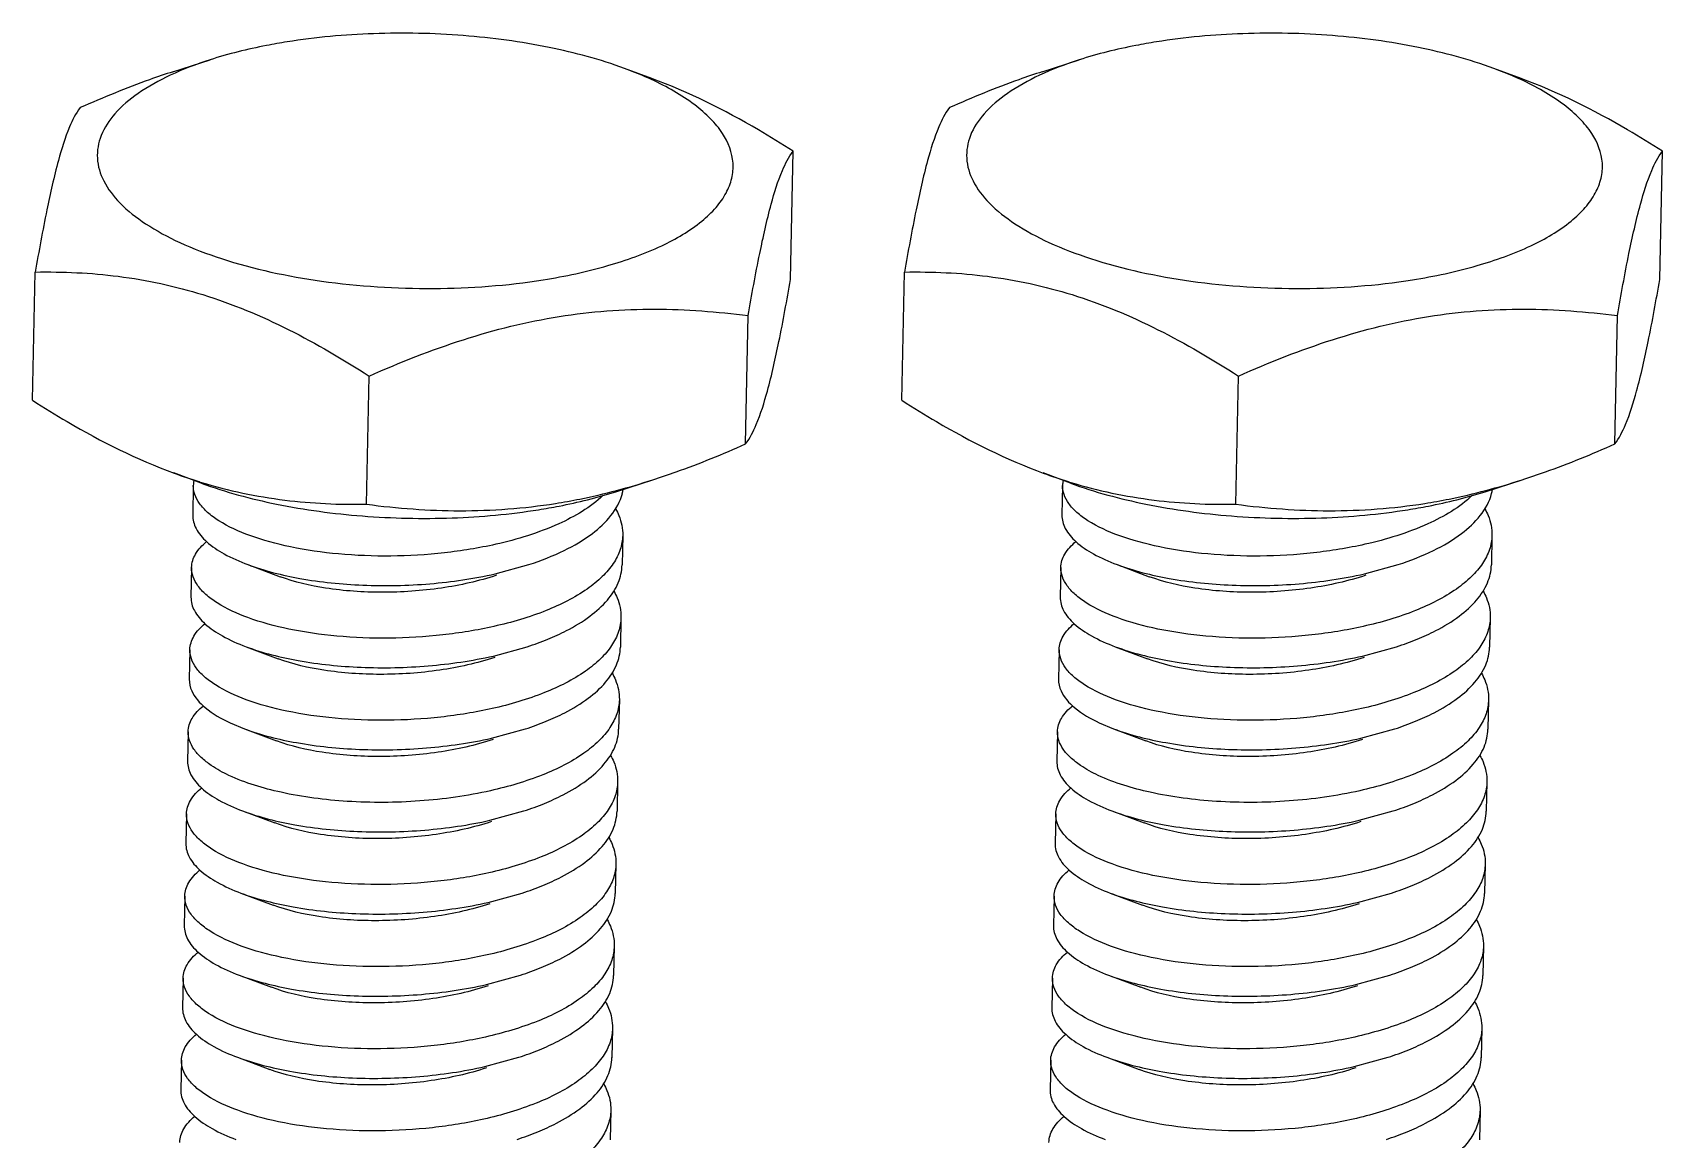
# Model space of a CAD drawing. Header units: millimetres. Extents: x 0 to 549, y 0 to 190.
# Drawn here: x 196.37 to 212.53, y 41.83 to 52.81 of the extents above; entities that cross this region are included whole.
import ezdxf

# ---------------------------------------------------------------- set-up
doc = ezdxf.new("R2010")
doc.units = ezdxf.units.MM

msp = doc.modelspace()

# ---------------------------------------------------------------- linework, layer by layer
at = {"color": 7, "linetype": 'Continuous'}
for p, q in [((197.76, 52.418), (198.129, 52.537)), ((206.378, 52.418), (206.746, 52.537)), ((202.51, 52.351), (202.238, 52.452)), ((211.128, 52.351), (210.856, 52.452)), ((203.883, 50.359), (203.91, 51.63)), ((212.501, 50.359), (212.528, 51.63)), ((196.37, 49.162), (196.396, 50.433)), ((204.988, 49.162), (205.014, 50.433)), ((203.438, 48.729), (203.464, 50.001)), ((212.055, 48.729), (212.082, 50.001)), ((199.681, 48.131), (199.707, 49.402)), ((208.299, 48.131), (208.325, 49.402)), ((198.042, 48.34), (197.769, 48.441)), ((197.963, 48.318), (197.957, 48.025)), ((202.151, 48.255), (202.519, 48.374)), ((206.66, 48.34), (206.387, 48.441)), ((206.581, 48.318), (206.575, 48.025)), ((210.769, 48.255), (211.137, 48.374)), ((202.22, 47.822), (202.214, 47.529)), ((210.838, 47.822), (210.832, 47.529)), ((198.503, 47.533), (198.823, 47.413)), ((200.955, 47.441), (201.291, 47.533)), ((207.121, 47.533), (207.441, 47.413)), ((209.573, 47.441), (209.909, 47.533)), ((197.946, 47.504), (197.94, 47.21)), ((206.564, 47.504), (206.558, 47.21)), ((202.203, 47.008), (202.197, 46.715)), ((210.821, 47.008), (210.815, 46.715)), ((198.486, 46.719), (198.806, 46.599)), ((200.938, 46.626), (201.274, 46.719)), ((207.104, 46.719), (207.424, 46.599)), ((209.556, 46.626), (209.892, 46.719)), ((197.929, 46.689), (197.923, 46.396)), ((206.547, 46.689), (206.541, 46.396)), ((202.187, 46.194), (202.18, 45.901)), ((210.804, 46.194), (210.798, 45.901)), ((198.327, 45.964), (198.469, 45.905)), ((198.469, 45.905), (198.789, 45.785)), ((200.921, 45.812), (201.257, 45.904)), ((206.945, 45.964), (207.087, 45.905)), ((207.087, 45.905), (207.407, 45.785)), ((209.539, 45.812), (209.875, 45.904)), ((197.912, 45.875), (197.906, 45.582)), ((206.53, 45.875), (206.524, 45.582)), ((202.17, 45.38), (202.164, 45.087)), ((210.788, 45.38), (210.782, 45.087)), ((198.452, 45.09), (198.772, 44.971)), ((200.904, 44.998), (201.241, 45.09)), ((207.07, 45.09), (207.39, 44.971)), ((209.522, 44.998), (209.859, 45.09)), ((197.895, 45.061), (197.889, 44.768)), ((206.513, 45.061), (206.507, 44.768)), ((202.153, 44.566), (202.147, 44.273)), ((210.771, 44.566), (210.765, 44.273)), ((198.435, 44.276), (198.755, 44.156)), ((200.887, 44.184), (201.224, 44.276)), ((207.053, 44.276), (207.373, 44.156)), ((209.505, 44.184), (209.842, 44.276)), ((197.879, 44.247), (197.873, 43.954)), ((206.497, 44.247), (206.49, 43.954)), ((202.136, 43.752), (202.13, 43.459)), ((210.754, 43.752), (210.748, 43.459)), ((197.862, 43.433), (197.856, 43.14)), ((198.419, 43.462), (198.738, 43.342)), ((200.87, 43.37), (201.207, 43.462)), ((206.48, 43.433), (206.474, 43.14)), ((207.037, 43.462), (207.356, 43.342)), ((209.488, 43.37), (209.825, 43.462)), ((202.119, 42.938), (202.113, 42.644)), ((210.737, 42.938), (210.731, 42.644)), ((197.845, 42.619), (197.839, 42.326)), ((198.402, 42.648), (198.721, 42.528)), ((200.853, 42.556), (201.19, 42.648)), ((206.463, 42.619), (206.457, 42.326)), ((207.02, 42.648), (207.339, 42.528)), ((209.471, 42.556), (209.808, 42.648)), ((202.102, 42.123), (202.096, 41.83)), ((210.72, 42.123), (210.714, 41.83))]:
    msp.add_line(p, q, dxfattribs=at)
for centre, radius, start, end in [((199.547, 53.257), 5.134, 249.7699, 252.6895), ((198.214, 48.312), 0.251, 167.636, 178.7812), ((199.495, 53.094), 4.963, 252.7055, 253.001), ((208.165, 53.257), 5.134, 249.7699, 252.6895), ((206.832, 48.312), 0.251, 167.636, 178.7812), ((208.113, 53.094), 4.963, 252.7055, 253.001), ((201.755, 48.356), 0.476, 345.6251, 350.5199), ((210.373, 48.356), 0.476, 345.6251, 350.5199)]:
    msp.add_arc(centre, radius, start, end, dxfattribs=at)
for points, knots in [([(198.893, 52.715), (198.825, 52.704), (198.567, 52.659), (198.312, 52.596), (198.129, 52.537)], [0, 0, 0, 0, 0.263038, 1, 1, 1, 1]), ([(202.238, 52.452), (201.996, 52.541), (201.467, 52.682), (200.631, 52.795), (199.76, 52.813), (199.177, 52.76), (198.893, 52.715)], [0, 0, 0, 0, 0.228732, 0.482782, 0.745716, 1, 1, 1, 1]), ([(207.511, 52.715), (207.443, 52.704), (207.185, 52.659), (206.93, 52.596), (206.746, 52.537)], [0, 0, 0, 0, 0.263038, 1, 1, 1, 1]), ([(210.856, 52.452), (210.614, 52.541), (210.085, 52.682), (209.249, 52.795), (208.378, 52.813), (207.795, 52.76), (207.511, 52.715)], [0, 0, 0, 0, 0.228732, 0.482782, 0.745716, 1, 1, 1, 1]), ([(198.129, 52.537), (197.994, 52.494), (197.748, 52.4), (197.426, 52.224), (197.187, 52.024), (197.037, 51.801), (196.994, 51.558), (197.067, 51.317), (197.241, 51.096), (197.501, 50.893), (197.842, 50.711), (198.419, 50.492), (199.264, 50.314), (200.338, 50.245), (201.074, 50.299), (201.433, 50.356)], [0, 0, 0, 0, 0.065562, 0.122102, 0.169483, 0.209018, 0.244186, 0.280343, 0.322366, 0.372908, 0.432692, 0.501219, 0.658862, 0.831133, 1, 1, 1, 1]), ([(206.746, 52.537), (206.612, 52.494), (206.366, 52.4), (206.044, 52.224), (205.805, 52.024), (205.655, 51.801), (205.612, 51.558), (205.685, 51.317), (205.859, 51.096), (206.119, 50.893), (206.46, 50.711), (207.037, 50.492), (207.882, 50.314), (208.956, 50.245), (209.692, 50.299), (210.051, 50.356)], [0, 0, 0, 0, 0.065562, 0.122102, 0.169483, 0.209018, 0.244186, 0.280343, 0.322366, 0.372908, 0.432692, 0.501219, 0.658862, 0.831133, 1, 1, 1, 1]), ([(197.762, 52.419), (197.684, 52.394), (197.373, 52.288), (197.068, 52.163), (196.842, 52.063)], [0, 0, 0, 0, 0.248387, 1, 1, 1, 1]), ([(202.507, 52.341), (202.486, 52.35), (202.397, 52.39), (202.307, 52.426), (202.238, 52.452)], [0, 0, 0, 0, 0.242031, 1, 1, 1, 1]), ([(203.91, 51.63), (203.797, 51.703), (203.349, 51.98), (202.875, 52.217), (202.508, 52.352)], [0, 0, 0, 0, 0.256033, 1, 1, 1, 1]), ([(206.38, 52.419), (206.302, 52.394), (205.991, 52.288), (205.686, 52.163), (205.46, 52.063)], [0, 0, 0, 0, 0.248387, 1, 1, 1, 1]), ([(211.125, 52.341), (211.103, 52.35), (211.015, 52.39), (210.925, 52.426), (210.856, 52.452)], [0, 0, 0, 0, 0.242031, 1, 1, 1, 1]), ([(212.528, 51.63), (212.414, 51.703), (211.967, 51.98), (211.493, 52.217), (211.126, 52.352)], [0, 0, 0, 0, 0.256033, 1, 1, 1, 1]), ([(201.433, 50.356), (201.649, 50.391), (202.049, 50.476), (202.582, 50.665), (202.941, 50.873), (203.145, 51.065), (203.248, 51.208), (203.308, 51.359), (203.327, 51.568), (203.243, 51.78), (203.09, 51.961), (202.865, 52.156), (202.657, 52.271), (202.507, 52.341)], [0, 0, 0, 0, 0.183305, 0.34263, 0.473421, 0.528185, 0.576729, 0.620689, 0.662525, 0.750663, 0.802496, 0.861105, 1, 1, 1, 1]), ([(210.051, 50.356), (210.267, 50.391), (210.667, 50.476), (211.199, 50.665), (211.559, 50.873), (211.763, 51.065), (211.866, 51.208), (211.926, 51.359), (211.945, 51.568), (211.861, 51.78), (211.708, 51.961), (211.482, 52.156), (211.275, 52.271), (211.125, 52.341)], [0, 0, 0, 0, 0.183305, 0.34263, 0.473421, 0.528185, 0.576729, 0.620689, 0.662525, 0.750663, 0.802496, 0.861105, 1, 1, 1, 1]), ([(196.842, 52.063), (196.797, 52.005), (196.712, 51.833), (196.607, 51.492), (196.499, 51.009), (196.432, 50.639), (196.396, 50.433)], [0, 0, 0, 0, 0.128303, 0.335155, 0.631467, 1, 1, 1, 1]), ([(205.46, 52.063), (205.415, 52.005), (205.33, 51.833), (205.224, 51.492), (205.117, 51.009), (205.05, 50.639), (205.014, 50.433)], [0, 0, 0, 0, 0.128303, 0.335155, 0.631467, 1, 1, 1, 1]), ([(203.464, 50.001), (203.499, 50.206), (203.567, 50.577), (203.674, 51.059), (203.779, 51.401), (203.865, 51.573), (203.91, 51.63)], [0, 0, 0, 0, 0.368533, 0.664845, 0.871697, 1, 1, 1, 1]), ([(212.082, 50.001), (212.117, 50.206), (212.185, 50.577), (212.292, 51.059), (212.397, 51.401), (212.483, 51.573), (212.528, 51.63)], [0, 0, 0, 0, 0.368533, 0.664845, 0.871697, 1, 1, 1, 1]), ([(196.396, 50.433), (196.671, 50.438), (197.233, 50.413), (198.386, 50.164), (199.192, 49.734), (199.707, 49.402)], [0, 0, 0, 0, 0.234294, 0.478135, 1, 1, 1, 1]), ([(205.014, 50.433), (205.289, 50.438), (205.851, 50.413), (207.004, 50.164), (207.81, 49.734), (208.325, 49.402)], [0, 0, 0, 0, 0.234294, 0.478135, 1, 1, 1, 1]), ([(203.438, 48.729), (203.482, 48.787), (203.568, 48.959), (203.673, 49.301), (203.781, 49.783), (203.848, 50.153), (203.883, 50.359)], [0, 0, 0, 0, 0.128303, 0.335155, 0.631467, 1, 1, 1, 1]), ([(212.055, 48.729), (212.1, 48.787), (212.186, 48.959), (212.291, 49.301), (212.399, 49.783), (212.466, 50.153), (212.501, 50.359)], [0, 0, 0, 0, 0.128303, 0.335155, 0.631467, 1, 1, 1, 1]), ([(199.707, 49.402), (200.012, 49.538), (200.626, 49.781), (201.269, 49.941), (201.591, 49.992)], [0, 0, 0, 0, 0.505633, 1, 1, 1, 1]), ([(201.591, 49.992), (201.904, 50.042), (202.532, 50.089), (203.158, 50.041), (203.464, 50.001)], [0, 0, 0, 0, 0.506295, 1, 1, 1, 1]), ([(208.325, 49.402), (208.63, 49.538), (209.244, 49.781), (209.887, 49.941), (210.209, 49.992)], [0, 0, 0, 0, 0.505633, 1, 1, 1, 1]), ([(210.209, 49.992), (210.522, 50.042), (211.15, 50.089), (211.775, 50.041), (212.082, 50.001)], [0, 0, 0, 0, 0.506295, 1, 1, 1, 1]), ([(196.37, 49.162), (196.483, 49.089), (196.93, 48.813), (197.404, 48.575), (197.772, 48.44)], [0, 0, 0, 0, 0.256033, 1, 1, 1, 1]), ([(204.988, 49.162), (205.101, 49.089), (205.548, 48.813), (206.022, 48.575), (206.39, 48.44)], [0, 0, 0, 0, 0.256033, 1, 1, 1, 1]), ([(202.518, 48.373), (202.596, 48.398), (202.907, 48.504), (203.212, 48.629), (203.438, 48.729)], [0, 0, 0, 0, 0.248387, 1, 1, 1, 1]), ([(211.136, 48.373), (211.213, 48.398), (211.525, 48.504), (211.83, 48.629), (212.055, 48.729)], [0, 0, 0, 0, 0.248387, 1, 1, 1, 1]), ([(200.961, 47.734), (200.793, 47.696), (200.448, 47.64), (199.925, 47.609), (199.414, 47.629), (198.944, 47.695), (198.544, 47.802), (198.269, 47.926), (198.107, 48.043), (198.025, 48.13), (197.974, 48.222), (197.962, 48.287), (197.963, 48.318)], [0, 0, 0, 0, 0.158349, 0.321519, 0.48114, 0.628977, 0.757753, 0.862109, 0.904508, 0.940714, 0.971844, 1, 1, 1, 1]), ([(198.042, 48.34), (198.284, 48.251), (198.812, 48.11), (199.648, 47.998), (200.52, 47.979), (201.103, 48.032), (201.386, 48.077)], [0, 0, 0, 0, 0.228732, 0.482782, 0.745716, 1, 1, 1, 1]), ([(198.044, 48.348), (198.313, 48.266), (198.856, 48.151), (199.41, 48.127), (199.681, 48.131)], [0, 0, 0, 0, 0.509787, 1, 1, 1, 1]), ([(201.553, 48.139), (201.634, 48.152), (201.96, 48.211), (202.281, 48.297), (202.518, 48.373)], [0, 0, 0, 0, 0.247482, 1, 1, 1, 1]), ([(209.579, 47.734), (209.411, 47.696), (209.066, 47.64), (208.543, 47.609), (208.032, 47.629), (207.562, 47.695), (207.162, 47.802), (206.886, 47.926), (206.725, 48.043), (206.643, 48.13), (206.591, 48.222), (206.58, 48.287), (206.581, 48.318)], [0, 0, 0, 0, 0.158349, 0.321519, 0.48114, 0.628977, 0.757753, 0.862109, 0.904508, 0.940714, 0.971844, 1, 1, 1, 1]), ([(206.659, 48.34), (206.902, 48.251), (207.43, 48.11), (208.266, 47.998), (209.138, 47.979), (209.721, 48.032), (210.004, 48.077)], [0, 0, 0, 0, 0.228732, 0.482782, 0.745716, 1, 1, 1, 1]), ([(206.662, 48.348), (206.931, 48.266), (207.474, 48.151), (208.028, 48.127), (208.299, 48.131)], [0, 0, 0, 0, 0.509787, 1, 1, 1, 1]), ([(210.171, 48.139), (210.252, 48.152), (210.578, 48.211), (210.899, 48.297), (211.136, 48.373)], [0, 0, 0, 0, 0.247482, 1, 1, 1, 1]), ([(202.026, 48.22), (201.9, 48.099), (201.552, 47.897), (201.174, 47.782), (200.961, 47.734)], [0, 0, 0, 0, 0.443492, 1, 1, 1, 1]), ([(201.291, 47.533), (201.411, 47.572), (201.63, 47.658), (201.973, 47.856), (202.176, 48.078), (202.217, 48.238)], [0, 0, 0, 0, 0.314782, 0.586895, 1, 1, 1, 1]), ([(201.386, 48.077), (201.454, 48.088), (201.712, 48.133), (201.967, 48.196), (202.151, 48.255)], [0, 0, 0, 0, 0.263038, 1, 1, 1, 1]), ([(210.644, 48.22), (210.518, 48.099), (210.17, 47.897), (209.792, 47.782), (209.579, 47.734)], [0, 0, 0, 0, 0.443492, 1, 1, 1, 1]), ([(209.909, 47.533), (210.029, 47.572), (210.248, 47.658), (210.591, 47.856), (210.794, 48.078), (210.834, 48.238)], [0, 0, 0, 0, 0.314782, 0.586895, 1, 1, 1, 1]), ([(210.004, 48.077), (210.072, 48.088), (210.33, 48.133), (210.585, 48.196), (210.769, 48.255)], [0, 0, 0, 0, 0.263038, 1, 1, 1, 1]), ([(197.957, 48.025), (197.956, 47.979), (197.985, 47.876), (198.101, 47.744), (198.279, 47.626), (198.422, 47.563), (198.503, 47.533)], [0, 0, 0, 0, 0.178335, 0.394212, 0.666691, 1, 1, 1, 1]), ([(199.681, 48.131), (199.987, 48.091), (200.613, 48.043), (201.24, 48.09), (201.553, 48.139)], [0, 0, 0, 0, 0.493705, 1, 1, 1, 1]), ([(202.15, 48.084), (202.162, 48.063), (202.202, 47.981), (202.222, 47.889), (202.22, 47.822)], [0, 0, 0, 0, 0.264455, 1, 1, 1, 1]), ([(206.575, 48.025), (206.574, 47.979), (206.603, 47.876), (206.719, 47.744), (206.897, 47.626), (207.04, 47.563), (207.121, 47.533)], [0, 0, 0, 0, 0.178335, 0.394212, 0.666691, 1, 1, 1, 1]), ([(208.299, 48.131), (208.605, 48.091), (209.231, 48.043), (209.858, 48.09), (210.171, 48.139)], [0, 0, 0, 0, 0.493705, 1, 1, 1, 1]), ([(210.768, 48.084), (210.78, 48.063), (210.82, 47.981), (210.84, 47.889), (210.838, 47.822)], [0, 0, 0, 0, 0.264455, 1, 1, 1, 1]), ([(197.946, 47.504), (197.947, 47.55), (197.98, 47.651), (198.053, 47.726), (198.095, 47.761)], [0, 0, 0, 0, 0.452402, 1, 1, 1, 1]), ([(202.22, 47.822), (202.219, 47.775), (202.201, 47.676), (202.129, 47.536), (202.016, 47.404), (201.801, 47.232), (201.441, 47.053), (201.12, 46.959), (200.944, 46.92)], [0, 0, 0, 0, 0.085884, 0.178047, 0.281178, 0.397901, 0.67382, 1, 1, 1, 1]), ([(206.564, 47.504), (206.565, 47.55), (206.598, 47.651), (206.67, 47.726), (206.713, 47.761)], [0, 0, 0, 0, 0.452402, 1, 1, 1, 1]), ([(210.838, 47.822), (210.837, 47.775), (210.819, 47.676), (210.747, 47.536), (210.633, 47.404), (210.419, 47.232), (210.059, 47.053), (209.738, 46.959), (209.562, 46.92)], [0, 0, 0, 0, 0.085884, 0.178047, 0.281178, 0.397901, 0.67382, 1, 1, 1, 1]), ([(198.503, 47.533), (198.67, 47.47), (199.048, 47.377), (199.656, 47.315), (200.306, 47.329), (200.742, 47.393), (200.955, 47.441)], [0, 0, 0, 0, 0.215888, 0.468207, 0.736885, 1, 1, 1, 1]), ([(201.274, 46.719), (201.343, 46.741), (201.475, 46.789), (201.686, 46.885), (201.89, 47.008), (202.068, 47.167), (202.183, 47.341), (202.213, 47.469), (202.214, 47.529)], [0, 0, 0, 0, 0.166243, 0.32089, 0.529016, 0.708098, 0.861797, 1, 1, 1, 1]), ([(207.121, 47.533), (207.288, 47.47), (207.666, 47.377), (208.274, 47.315), (208.924, 47.329), (209.36, 47.393), (209.573, 47.441)], [0, 0, 0, 0, 0.215888, 0.468207, 0.736885, 1, 1, 1, 1]), ([(209.892, 46.719), (209.961, 46.741), (210.093, 46.789), (210.304, 46.885), (210.508, 47.008), (210.686, 47.167), (210.801, 47.341), (210.831, 47.469), (210.832, 47.529)], [0, 0, 0, 0, 0.166243, 0.32089, 0.529016, 0.708098, 0.861797, 1, 1, 1, 1]), ([(200.944, 46.92), (200.776, 46.882), (200.431, 46.826), (199.909, 46.795), (199.397, 46.814), (198.927, 46.881), (198.527, 46.988), (198.252, 47.112), (198.09, 47.229), (198.008, 47.316), (197.957, 47.408), (197.945, 47.473), (197.946, 47.504)], [0, 0, 0, 0, 0.158351, 0.321523, 0.481153, 0.628992, 0.757762, 0.862108, 0.904505, 0.940711, 0.971842, 1, 1, 1, 1]), ([(200.97, 47.427), (200.792, 47.368), (200.415, 47.285), (199.843, 47.245), (199.304, 47.282), (198.968, 47.358), (198.823, 47.413)], [0, 0, 0, 0, 0.257786, 0.529454, 0.785956, 1, 1, 1, 1]), ([(209.562, 46.92), (209.394, 46.882), (209.049, 46.826), (208.526, 46.795), (208.015, 46.814), (207.545, 46.881), (207.145, 46.988), (206.87, 47.112), (206.708, 47.229), (206.626, 47.316), (206.575, 47.408), (206.563, 47.473), (206.564, 47.504)], [0, 0, 0, 0, 0.158351, 0.321523, 0.481153, 0.628992, 0.757762, 0.862108, 0.904505, 0.940711, 0.971842, 1, 1, 1, 1]), ([(209.588, 47.427), (209.41, 47.368), (209.033, 47.285), (208.461, 47.245), (207.922, 47.282), (207.586, 47.358), (207.441, 47.413)], [0, 0, 0, 0, 0.257786, 0.529454, 0.785956, 1, 1, 1, 1]), ([(197.94, 47.21), (197.939, 47.164), (197.968, 47.062), (198.084, 46.93), (198.262, 46.812), (198.405, 46.749), (198.486, 46.719)], [0, 0, 0, 0, 0.178323, 0.394194, 0.666676, 1, 1, 1, 1]), ([(202.134, 47.269), (202.145, 47.248), (202.185, 47.167), (202.205, 47.075), (202.203, 47.008)], [0, 0, 0, 0, 0.264364, 1, 1, 1, 1]), ([(206.558, 47.21), (206.557, 47.164), (206.586, 47.062), (206.702, 46.93), (206.88, 46.812), (207.023, 46.749), (207.104, 46.719)], [0, 0, 0, 0, 0.178323, 0.394194, 0.666676, 1, 1, 1, 1]), ([(210.752, 47.269), (210.763, 47.248), (210.803, 47.167), (210.823, 47.075), (210.821, 47.008)], [0, 0, 0, 0, 0.264364, 1, 1, 1, 1]), ([(197.929, 46.689), (197.93, 46.736), (197.964, 46.838), (198.036, 46.913), (198.08, 46.948)], [0, 0, 0, 0, 0.452111, 1, 1, 1, 1]), ([(202.203, 47.008), (202.202, 46.961), (202.184, 46.862), (202.112, 46.722), (201.999, 46.59), (201.784, 46.418), (201.424, 46.239), (201.103, 46.145), (200.927, 46.105)], [0, 0, 0, 0, 0.085892, 0.178059, 0.28119, 0.397911, 0.673817, 1, 1, 1, 1]), ([(206.547, 46.689), (206.548, 46.736), (206.582, 46.838), (206.654, 46.913), (206.697, 46.948)], [0, 0, 0, 0, 0.452111, 1, 1, 1, 1]), ([(210.821, 47.008), (210.82, 46.961), (210.802, 46.862), (210.73, 46.722), (210.617, 46.59), (210.402, 46.418), (210.042, 46.239), (209.721, 46.145), (209.545, 46.105)], [0, 0, 0, 0, 0.085892, 0.178059, 0.28119, 0.397911, 0.673817, 1, 1, 1, 1]), ([(198.486, 46.719), (198.653, 46.656), (199.031, 46.563), (199.639, 46.501), (200.289, 46.515), (200.725, 46.579), (200.938, 46.626)], [0, 0, 0, 0, 0.215891, 0.468204, 0.736881, 1, 1, 1, 1]), ([(201.257, 45.904), (201.327, 45.927), (201.459, 45.975), (201.669, 46.071), (201.873, 46.194), (202.051, 46.352), (202.166, 46.527), (202.196, 46.654), (202.197, 46.715)], [0, 0, 0, 0, 0.166247, 0.3209, 0.529033, 0.708113, 0.861807, 1, 1, 1, 1]), ([(207.104, 46.719), (207.271, 46.656), (207.649, 46.563), (208.257, 46.501), (208.907, 46.515), (209.343, 46.579), (209.556, 46.626)], [0, 0, 0, 0, 0.215891, 0.468204, 0.736881, 1, 1, 1, 1]), ([(209.875, 45.904), (209.944, 45.927), (210.076, 45.975), (210.287, 46.071), (210.491, 46.194), (210.669, 46.352), (210.784, 46.527), (210.814, 46.654), (210.815, 46.715)], [0, 0, 0, 0, 0.166247, 0.3209, 0.529033, 0.708113, 0.861807, 1, 1, 1, 1]), ([(200.927, 46.105), (200.759, 46.068), (200.414, 46.012), (199.892, 45.981), (199.38, 46), (198.91, 46.067), (198.51, 46.174), (198.235, 46.298), (198.074, 46.415), (197.991, 46.502), (197.94, 46.594), (197.929, 46.659), (197.929, 46.689)], [0, 0, 0, 0, 0.158351, 0.321523, 0.481149, 0.628984, 0.757759, 0.862113, 0.90451, 0.940715, 0.971845, 1, 1, 1, 1]), ([(200.953, 46.613), (200.775, 46.554), (200.398, 46.471), (199.827, 46.431), (199.287, 46.468), (198.951, 46.544), (198.806, 46.599)], [0, 0, 0, 0, 0.257788, 0.529454, 0.785954, 1, 1, 1, 1]), ([(209.545, 46.105), (209.377, 46.068), (209.032, 46.012), (208.51, 45.981), (207.998, 46), (207.528, 46.067), (207.128, 46.174), (206.853, 46.298), (206.692, 46.415), (206.609, 46.502), (206.558, 46.594), (206.547, 46.659), (206.547, 46.689)], [0, 0, 0, 0, 0.158351, 0.321523, 0.481149, 0.628984, 0.757759, 0.862113, 0.90451, 0.940715, 0.971845, 1, 1, 1, 1]), ([(209.571, 46.613), (209.393, 46.554), (209.016, 46.471), (208.444, 46.431), (207.905, 46.468), (207.569, 46.544), (207.424, 46.599)], [0, 0, 0, 0, 0.257788, 0.529454, 0.785954, 1, 1, 1, 1]), ([(197.923, 46.396), (197.922, 46.357), (197.949, 46.245), (198.094, 46.088), (198.24, 46.005), (198.327, 45.964)], [0, 0, 0, 0, 0.189408, 0.535419, 1, 1, 1, 1]), ([(202.116, 46.456), (202.128, 46.435), (202.168, 46.353), (202.188, 46.261), (202.187, 46.194)], [0, 0, 0, 0, 0.264436, 1, 1, 1, 1]), ([(206.541, 46.396), (206.54, 46.357), (206.567, 46.245), (206.712, 46.088), (206.858, 46.005), (206.945, 45.964)], [0, 0, 0, 0, 0.189408, 0.535419, 1, 1, 1, 1]), ([(210.734, 46.456), (210.746, 46.435), (210.786, 46.353), (210.806, 46.261), (210.804, 46.194)], [0, 0, 0, 0, 0.264436, 1, 1, 1, 1]), ([(197.912, 45.875), (197.913, 45.922), (197.947, 46.024), (198.02, 46.098), (198.063, 46.134)], [0, 0, 0, 0, 0.452114, 1, 1, 1, 1]), ([(202.187, 46.194), (202.186, 46.146), (202.167, 46.048), (202.095, 45.908), (201.982, 45.776), (201.767, 45.603), (201.407, 45.425), (201.086, 45.331), (200.91, 45.291)], [0, 0, 0, 0, 0.085886, 0.178049, 0.281178, 0.3979, 0.673819, 1, 1, 1, 1]), ([(206.53, 45.875), (206.531, 45.922), (206.565, 46.024), (206.638, 46.098), (206.681, 46.134)], [0, 0, 0, 0, 0.452114, 1, 1, 1, 1]), ([(210.804, 46.194), (210.803, 46.146), (210.785, 46.048), (210.713, 45.908), (210.6, 45.776), (210.385, 45.603), (210.025, 45.425), (209.704, 45.331), (209.528, 45.291)], [0, 0, 0, 0, 0.085886, 0.178049, 0.281178, 0.3979, 0.673819, 1, 1, 1, 1]), ([(198.469, 45.905), (198.636, 45.842), (199.015, 45.749), (199.622, 45.687), (200.272, 45.701), (200.709, 45.765), (200.921, 45.812)], [0, 0, 0, 0, 0.215903, 0.468221, 0.736894, 1, 1, 1, 1]), ([(201.241, 45.09), (201.31, 45.113), (201.442, 45.161), (201.652, 45.257), (201.856, 45.38), (202.034, 45.538), (202.15, 45.713), (202.179, 45.841), (202.18, 45.901)], [0, 0, 0, 0, 0.166243, 0.320891, 0.529018, 0.7081, 0.861798, 1, 1, 1, 1]), ([(207.087, 45.905), (207.254, 45.842), (207.633, 45.749), (208.24, 45.687), (208.89, 45.701), (209.327, 45.765), (209.539, 45.812)], [0, 0, 0, 0, 0.215903, 0.468221, 0.736894, 1, 1, 1, 1]), ([(209.859, 45.09), (209.928, 45.113), (210.06, 45.161), (210.27, 45.257), (210.474, 45.38), (210.652, 45.538), (210.768, 45.713), (210.797, 45.841), (210.798, 45.901)], [0, 0, 0, 0, 0.166243, 0.320891, 0.529018, 0.7081, 0.861798, 1, 1, 1, 1]), ([(198.316, 45.443), (198.256, 45.471), (198.159, 45.524), (198.043, 45.614), (197.968, 45.697), (197.922, 45.785), (197.912, 45.846), (197.912, 45.875)], [0, 0, 0, 0, 0.322945, 0.528948, 0.706028, 0.859774, 1, 1, 1, 1]), ([(200.936, 45.799), (200.759, 45.74), (200.381, 45.657), (199.81, 45.617), (199.27, 45.654), (198.934, 45.73), (198.789, 45.785)], [0, 0, 0, 0, 0.257776, 0.529432, 0.785929, 1, 1, 1, 1]), ([(206.934, 45.443), (206.874, 45.471), (206.777, 45.524), (206.661, 45.614), (206.586, 45.697), (206.54, 45.785), (206.53, 45.846), (206.53, 45.875)], [0, 0, 0, 0, 0.322945, 0.528948, 0.706028, 0.859774, 1, 1, 1, 1]), ([(209.554, 45.799), (209.377, 45.74), (208.999, 45.657), (208.428, 45.617), (207.888, 45.654), (207.552, 45.73), (207.407, 45.785)], [0, 0, 0, 0, 0.257776, 0.529432, 0.785929, 1, 1, 1, 1]), ([(197.906, 45.582), (197.905, 45.536), (197.935, 45.433), (198.051, 45.302), (198.228, 45.184), (198.372, 45.121), (198.452, 45.09)], [0, 0, 0, 0, 0.178322, 0.394193, 0.666675, 1, 1, 1, 1]), ([(202.1, 45.641), (202.112, 45.62), (202.152, 45.539), (202.171, 45.447), (202.17, 45.38)], [0, 0, 0, 0, 0.264374, 1, 1, 1, 1]), ([(206.524, 45.582), (206.523, 45.536), (206.552, 45.433), (206.669, 45.302), (206.846, 45.184), (206.99, 45.121), (207.07, 45.09)], [0, 0, 0, 0, 0.178322, 0.394193, 0.666675, 1, 1, 1, 1]), ([(210.718, 45.641), (210.73, 45.62), (210.77, 45.539), (210.789, 45.447), (210.788, 45.38)], [0, 0, 0, 0, 0.264374, 1, 1, 1, 1]), ([(200.91, 45.291), (200.679, 45.239), (200.206, 45.173), (199.507, 45.169), (198.869, 45.251), (198.48, 45.366), (198.316, 45.443)], [0, 0, 0, 0, 0.269249, 0.542612, 0.793874, 1, 1, 1, 1]), ([(209.528, 45.291), (209.297, 45.239), (208.824, 45.173), (208.125, 45.169), (207.487, 45.251), (207.098, 45.366), (206.934, 45.443)], [0, 0, 0, 0, 0.269249, 0.542612, 0.793874, 1, 1, 1, 1]), ([(197.895, 45.061), (197.896, 45.107), (197.93, 45.209), (198.003, 45.284), (198.046, 45.32)], [0, 0, 0, 0, 0.452115, 1, 1, 1, 1]), ([(202.17, 45.38), (202.169, 45.332), (202.151, 45.234), (202.079, 45.094), (201.965, 44.962), (201.75, 44.789), (201.39, 44.611), (201.069, 44.517), (200.893, 44.477)], [0, 0, 0, 0, 0.085892, 0.178058, 0.281189, 0.397909, 0.673816, 1, 1, 1, 1]), ([(206.513, 45.061), (206.514, 45.107), (206.548, 45.209), (206.621, 45.284), (206.664, 45.32)], [0, 0, 0, 0, 0.452115, 1, 1, 1, 1]), ([(210.788, 45.38), (210.787, 45.332), (210.769, 45.234), (210.696, 45.094), (210.583, 44.962), (210.368, 44.789), (210.008, 44.611), (209.687, 44.517), (209.511, 44.477)], [0, 0, 0, 0, 0.085892, 0.178058, 0.281189, 0.397909, 0.673816, 1, 1, 1, 1]), ([(198.452, 45.09), (198.62, 45.028), (198.998, 44.934), (199.605, 44.873), (200.255, 44.887), (200.692, 44.95), (200.904, 44.998)], [0, 0, 0, 0, 0.21589, 0.468202, 0.73688, 1, 1, 1, 1]), ([(201.224, 44.276), (201.293, 44.299), (201.425, 44.347), (201.635, 44.443), (201.839, 44.566), (202.017, 44.724), (202.133, 44.898), (202.162, 45.026), (202.164, 45.087)], [0, 0, 0, 0, 0.166248, 0.3209, 0.529033, 0.708113, 0.861806, 1, 1, 1, 1]), ([(207.07, 45.09), (207.237, 45.028), (207.616, 44.934), (208.223, 44.873), (208.873, 44.887), (209.31, 44.95), (209.522, 44.998)], [0, 0, 0, 0, 0.21589, 0.468202, 0.73688, 1, 1, 1, 1]), ([(209.842, 44.276), (209.911, 44.299), (210.043, 44.347), (210.253, 44.443), (210.457, 44.566), (210.635, 44.724), (210.751, 44.898), (210.78, 45.026), (210.782, 45.087)], [0, 0, 0, 0, 0.166248, 0.3209, 0.529033, 0.708113, 0.861806, 1, 1, 1, 1]), ([(200.893, 44.477), (200.726, 44.439), (200.38, 44.384), (199.858, 44.353), (199.347, 44.372), (198.877, 44.439), (198.476, 44.546), (198.201, 44.669), (198.04, 44.787), (197.957, 44.874), (197.906, 44.966), (197.895, 45.031), (197.895, 45.061)], [0, 0, 0, 0, 0.158352, 0.321526, 0.481153, 0.628987, 0.757761, 0.862114, 0.90451, 0.940715, 0.971845, 1, 1, 1, 1]), ([(200.92, 44.985), (200.742, 44.926), (200.364, 44.843), (199.793, 44.803), (199.254, 44.84), (198.917, 44.916), (198.772, 44.971)], [0, 0, 0, 0, 0.257787, 0.529454, 0.785955, 1, 1, 1, 1]), ([(209.511, 44.477), (209.343, 44.439), (208.998, 44.384), (208.476, 44.353), (207.965, 44.372), (207.495, 44.439), (207.094, 44.546), (206.819, 44.669), (206.658, 44.787), (206.575, 44.874), (206.524, 44.966), (206.513, 45.031), (206.513, 45.061)], [0, 0, 0, 0, 0.158352, 0.321526, 0.481153, 0.628987, 0.757761, 0.862114, 0.90451, 0.940715, 0.971845, 1, 1, 1, 1]), ([(209.537, 44.985), (209.36, 44.926), (208.982, 44.843), (208.411, 44.803), (207.872, 44.84), (207.535, 44.916), (207.39, 44.971)], [0, 0, 0, 0, 0.257787, 0.529454, 0.785955, 1, 1, 1, 1]), ([(197.889, 44.768), (197.888, 44.722), (197.918, 44.619), (198.034, 44.488), (198.211, 44.37), (198.355, 44.306), (198.435, 44.276)], [0, 0, 0, 0, 0.178335, 0.39421, 0.666687, 1, 1, 1, 1]), ([(202.083, 44.827), (202.095, 44.806), (202.135, 44.725), (202.154, 44.633), (202.153, 44.566)], [0, 0, 0, 0, 0.26443, 1, 1, 1, 1]), ([(206.507, 44.768), (206.506, 44.722), (206.536, 44.619), (206.652, 44.488), (206.829, 44.37), (206.973, 44.306), (207.053, 44.276)], [0, 0, 0, 0, 0.178335, 0.39421, 0.666687, 1, 1, 1, 1]), ([(210.701, 44.827), (210.712, 44.806), (210.753, 44.725), (210.772, 44.633), (210.771, 44.566)], [0, 0, 0, 0, 0.26443, 1, 1, 1, 1]), ([(197.879, 44.247), (197.88, 44.293), (197.913, 44.395), (197.985, 44.469), (198.028, 44.505)], [0, 0, 0, 0, 0.452391, 1, 1, 1, 1]), ([(202.153, 44.566), (202.152, 44.518), (202.134, 44.419), (202.062, 44.28), (201.948, 44.148), (201.733, 43.975), (201.373, 43.797), (201.052, 43.703), (200.876, 43.663)], [0, 0, 0, 0, 0.085887, 0.17805, 0.281179, 0.3979, 0.673818, 1, 1, 1, 1]), ([(206.497, 44.247), (206.498, 44.293), (206.531, 44.395), (206.603, 44.469), (206.646, 44.505)], [0, 0, 0, 0, 0.452391, 1, 1, 1, 1]), ([(210.771, 44.566), (210.77, 44.518), (210.752, 44.419), (210.68, 44.28), (210.566, 44.148), (210.351, 43.975), (209.991, 43.797), (209.67, 43.703), (209.494, 43.663)], [0, 0, 0, 0, 0.085887, 0.17805, 0.281179, 0.3979, 0.673818, 1, 1, 1, 1]), ([(198.435, 44.276), (198.603, 44.214), (198.981, 44.12), (199.588, 44.059), (200.238, 44.073), (200.675, 44.136), (200.887, 44.184)], [0, 0, 0, 0, 0.215893, 0.468214, 0.736887, 1, 1, 1, 1]), ([(207.053, 44.276), (207.221, 44.214), (207.599, 44.12), (208.206, 44.059), (208.856, 44.073), (209.293, 44.136), (209.505, 44.184)], [0, 0, 0, 0, 0.215893, 0.468214, 0.736887, 1, 1, 1, 1]), ([(200.876, 43.663), (200.709, 43.625), (200.363, 43.569), (199.841, 43.539), (199.33, 43.558), (198.86, 43.625), (198.46, 43.732), (198.184, 43.855), (198.023, 43.973), (197.94, 44.06), (197.889, 44.152), (197.878, 44.217), (197.879, 44.247)], [0, 0, 0, 0, 0.158351, 0.321519, 0.481148, 0.628988, 0.757761, 0.862109, 0.904506, 0.940711, 0.971842, 1, 1, 1, 1]), ([(200.903, 44.171), (200.725, 44.112), (200.347, 44.029), (199.776, 43.989), (199.237, 44.025), (198.901, 44.102), (198.755, 44.156)], [0, 0, 0, 0, 0.257787, 0.529453, 0.785955, 1, 1, 1, 1]), ([(201.207, 43.462), (201.276, 43.485), (201.408, 43.533), (201.619, 43.629), (201.822, 43.752), (202, 43.91), (202.116, 44.084), (202.145, 44.212), (202.147, 44.273)], [0, 0, 0, 0, 0.166244, 0.320894, 0.529025, 0.708105, 0.8618, 1, 1, 1, 1]), ([(209.494, 43.663), (209.327, 43.625), (208.981, 43.569), (208.459, 43.539), (207.948, 43.558), (207.478, 43.625), (207.077, 43.732), (206.802, 43.855), (206.641, 43.973), (206.558, 44.06), (206.507, 44.152), (206.496, 44.217), (206.497, 44.247)], [0, 0, 0, 0, 0.158351, 0.321519, 0.481148, 0.628988, 0.757761, 0.862109, 0.904506, 0.940711, 0.971842, 1, 1, 1, 1]), ([(209.521, 44.171), (209.343, 44.112), (208.965, 44.029), (208.394, 43.989), (207.855, 44.025), (207.519, 44.102), (207.373, 44.156)], [0, 0, 0, 0, 0.257787, 0.529453, 0.785955, 1, 1, 1, 1]), ([(209.825, 43.462), (209.894, 43.485), (210.026, 43.533), (210.236, 43.629), (210.44, 43.752), (210.618, 43.91), (210.734, 44.084), (210.763, 44.212), (210.765, 44.273)], [0, 0, 0, 0, 0.166244, 0.320894, 0.529025, 0.708105, 0.8618, 1, 1, 1, 1]), ([(197.873, 43.954), (197.872, 43.908), (197.901, 43.805), (198.017, 43.674), (198.194, 43.556), (198.338, 43.492), (198.419, 43.462)], [0, 0, 0, 0, 0.178322, 0.394188, 0.66667, 1, 1, 1, 1]), ([(202.066, 44.013), (202.078, 43.992), (202.118, 43.911), (202.137, 43.818), (202.136, 43.752)], [0, 0, 0, 0, 0.264401, 1, 1, 1, 1]), ([(206.49, 43.954), (206.49, 43.908), (206.519, 43.805), (206.635, 43.674), (206.812, 43.556), (206.956, 43.492), (207.037, 43.462)], [0, 0, 0, 0, 0.178322, 0.394188, 0.66667, 1, 1, 1, 1]), ([(210.684, 44.013), (210.696, 43.992), (210.736, 43.911), (210.755, 43.818), (210.754, 43.752)], [0, 0, 0, 0, 0.264401, 1, 1, 1, 1]), ([(197.862, 43.433), (197.863, 43.479), (197.896, 43.581), (197.969, 43.656), (198.012, 43.692)], [0, 0, 0, 0, 0.452132, 1, 1, 1, 1]), ([(202.136, 43.752), (202.135, 43.704), (202.117, 43.605), (202.045, 43.466), (201.931, 43.334), (201.717, 43.161), (201.356, 42.983), (201.036, 42.889), (200.859, 42.849)], [0, 0, 0, 0, 0.08589, 0.178054, 0.281184, 0.397904, 0.673814, 1, 1, 1, 1]), ([(206.48, 43.433), (206.481, 43.479), (206.514, 43.581), (206.587, 43.656), (206.63, 43.692)], [0, 0, 0, 0, 0.452132, 1, 1, 1, 1]), ([(210.754, 43.752), (210.753, 43.704), (210.735, 43.605), (210.663, 43.466), (210.549, 43.334), (210.334, 43.161), (209.974, 42.983), (209.654, 42.889), (209.477, 42.849)], [0, 0, 0, 0, 0.08589, 0.178054, 0.281184, 0.397904, 0.673814, 1, 1, 1, 1]), ([(200.859, 42.849), (200.692, 42.811), (200.346, 42.755), (199.824, 42.724), (199.313, 42.744), (198.843, 42.811), (198.443, 42.918), (198.167, 43.041), (198.006, 43.159), (197.924, 43.246), (197.872, 43.337), (197.861, 43.402), (197.862, 43.433)], [0, 0, 0, 0, 0.158357, 0.321535, 0.481166, 0.629, 0.75777, 0.862119, 0.904514, 0.940716, 0.971845, 1, 1, 1, 1]), ([(198.419, 43.462), (198.586, 43.4), (198.964, 43.306), (199.572, 43.245), (200.221, 43.258), (200.658, 43.322), (200.87, 43.37)], [0, 0, 0, 0, 0.215886, 0.468197, 0.736878, 1, 1, 1, 1]), ([(200.886, 43.357), (200.708, 43.298), (200.33, 43.215), (199.759, 43.175), (199.22, 43.211), (198.884, 43.287), (198.738, 43.342)], [0, 0, 0, 0, 0.257787, 0.529455, 0.785956, 1, 1, 1, 1]), ([(201.19, 42.648), (201.259, 42.671), (201.391, 42.719), (201.602, 42.815), (201.805, 42.938), (201.983, 43.096), (202.099, 43.27), (202.129, 43.398), (202.13, 43.458)], [0, 0, 0, 0, 0.166243, 0.320897, 0.529029, 0.70811, 0.861804, 1, 1, 1, 1]), ([(209.477, 42.849), (209.31, 42.811), (208.964, 42.755), (208.442, 42.724), (207.931, 42.744), (207.461, 42.811), (207.061, 42.918), (206.785, 43.041), (206.624, 43.159), (206.541, 43.246), (206.49, 43.337), (206.479, 43.402), (206.48, 43.433)], [0, 0, 0, 0, 0.158357, 0.321535, 0.481166, 0.629, 0.75777, 0.862119, 0.904514, 0.940716, 0.971845, 1, 1, 1, 1]), ([(207.037, 43.462), (207.204, 43.4), (207.582, 43.306), (208.189, 43.245), (208.839, 43.258), (209.276, 43.322), (209.488, 43.37)], [0, 0, 0, 0, 0.215886, 0.468197, 0.736878, 1, 1, 1, 1]), ([(209.504, 43.357), (209.326, 43.298), (208.948, 43.215), (208.377, 43.175), (207.838, 43.211), (207.502, 43.287), (207.356, 43.342)], [0, 0, 0, 0, 0.257787, 0.529455, 0.785956, 1, 1, 1, 1]), ([(209.808, 42.648), (209.877, 42.671), (210.009, 42.719), (210.22, 42.815), (210.423, 42.938), (210.601, 43.096), (210.717, 43.27), (210.747, 43.398), (210.748, 43.458)], [0, 0, 0, 0, 0.166243, 0.320897, 0.529029, 0.70811, 0.861804, 1, 1, 1, 1]), ([(202.049, 43.199), (202.061, 43.178), (202.101, 43.097), (202.12, 43.004), (202.119, 42.937)], [0, 0, 0, 0, 0.264423, 1, 1, 1, 1]), ([(210.667, 43.199), (210.679, 43.178), (210.719, 43.097), (210.738, 43.004), (210.737, 42.937)], [0, 0, 0, 0, 0.264423, 1, 1, 1, 1]), ([(197.856, 43.14), (197.855, 43.094), (197.884, 42.991), (198, 42.86), (198.177, 42.741), (198.321, 42.678), (198.402, 42.648)], [0, 0, 0, 0, 0.178334, 0.394208, 0.666685, 1, 1, 1, 1]), ([(206.474, 43.14), (206.473, 43.094), (206.502, 42.991), (206.618, 42.86), (206.795, 42.741), (206.939, 42.678), (207.02, 42.648)], [0, 0, 0, 0, 0.178334, 0.394208, 0.666685, 1, 1, 1, 1]), ([(197.845, 42.619), (197.846, 42.665), (197.879, 42.766), (197.951, 42.841), (197.994, 42.877)], [0, 0, 0, 0, 0.452385, 1, 1, 1, 1]), ([(202.119, 42.937), (202.118, 42.89), (202.1, 42.791), (202.028, 42.651), (201.914, 42.52), (201.7, 42.347), (201.34, 42.169), (201.019, 42.075), (200.843, 42.035)], [0, 0, 0, 0, 0.085887, 0.178051, 0.281181, 0.397903, 0.673821, 1, 1, 1, 1]), ([(206.463, 42.619), (206.464, 42.665), (206.497, 42.766), (206.569, 42.841), (206.612, 42.877)], [0, 0, 0, 0, 0.452385, 1, 1, 1, 1]), ([(210.737, 42.937), (210.736, 42.89), (210.718, 42.791), (210.646, 42.651), (210.532, 42.52), (210.317, 42.347), (209.957, 42.169), (209.637, 42.075), (209.461, 42.035)], [0, 0, 0, 0, 0.085887, 0.178051, 0.281181, 0.397903, 0.673821, 1, 1, 1, 1]), ([(200.843, 42.035), (200.675, 41.997), (200.33, 41.941), (199.807, 41.91), (199.296, 41.93), (198.826, 41.996), (198.426, 42.104), (198.15, 42.227), (197.989, 42.344), (197.907, 42.432), (197.855, 42.523), (197.844, 42.588), (197.845, 42.619)], [0, 0, 0, 0, 0.158351, 0.321518, 0.481146, 0.628987, 0.757761, 0.862109, 0.904506, 0.940711, 0.971842, 1, 1, 1, 1]), ([(198.402, 42.648), (198.569, 42.586), (198.947, 42.492), (199.555, 42.43), (200.204, 42.444), (200.641, 42.508), (200.853, 42.556)], [0, 0, 0, 0, 0.215895, 0.468215, 0.736887, 1, 1, 1, 1]), ([(200.869, 42.543), (200.691, 42.484), (200.313, 42.401), (199.742, 42.361), (199.203, 42.397), (198.867, 42.473), (198.721, 42.528)], [0, 0, 0, 0, 0.257787, 0.529453, 0.785954, 1, 1, 1, 1]), ([(201.173, 41.834), (201.242, 41.857), (201.374, 41.905), (201.585, 42.001), (201.789, 42.124), (201.967, 42.282), (202.082, 42.456), (202.112, 42.584), (202.113, 42.645)], [0, 0, 0, 0, 0.166245, 0.320895, 0.529027, 0.708107, 0.861801, 1, 1, 1, 1]), ([(209.461, 42.035), (209.293, 41.997), (208.947, 41.941), (208.425, 41.91), (207.914, 41.93), (207.444, 41.996), (207.044, 42.104), (206.768, 42.227), (206.607, 42.344), (206.525, 42.432), (206.473, 42.523), (206.462, 42.588), (206.463, 42.619)], [0, 0, 0, 0, 0.158351, 0.321518, 0.481146, 0.628987, 0.757761, 0.862109, 0.904506, 0.940711, 0.971842, 1, 1, 1, 1]), ([(207.02, 42.648), (207.187, 42.586), (207.565, 42.492), (208.173, 42.43), (208.822, 42.444), (209.259, 42.508), (209.471, 42.556)], [0, 0, 0, 0, 0.215895, 0.468215, 0.736887, 1, 1, 1, 1]), ([(209.487, 42.543), (209.309, 42.484), (208.931, 42.401), (208.36, 42.361), (207.821, 42.397), (207.485, 42.473), (207.339, 42.528)], [0, 0, 0, 0, 0.257787, 0.529453, 0.785954, 1, 1, 1, 1]), ([(209.791, 41.834), (209.86, 41.857), (209.992, 41.905), (210.203, 42.001), (210.407, 42.124), (210.585, 42.282), (210.7, 42.456), (210.73, 42.584), (210.731, 42.645)], [0, 0, 0, 0, 0.166245, 0.320895, 0.529027, 0.708107, 0.861801, 1, 1, 1, 1]), ([(202.032, 42.385), (202.044, 42.364), (202.084, 42.283), (202.104, 42.19), (202.102, 42.124)], [0, 0, 0, 0, 0.26441, 1, 1, 1, 1]), ([(210.65, 42.385), (210.662, 42.364), (210.702, 42.283), (210.721, 42.19), (210.72, 42.124)], [0, 0, 0, 0, 0.26441, 1, 1, 1, 1]), ([(197.839, 42.326), (197.838, 42.28), (197.867, 42.177), (197.983, 42.046), (198.161, 41.927), (198.304, 41.864), (198.385, 41.834)], [0, 0, 0, 0, 0.178322, 0.394186, 0.666667, 1, 1, 1, 1]), ([(206.457, 42.326), (206.456, 42.28), (206.485, 42.177), (206.601, 42.046), (206.779, 41.927), (206.922, 41.864), (207.003, 41.834)], [0, 0, 0, 0, 0.178322, 0.394186, 0.666667, 1, 1, 1, 1]), ([(197.828, 41.805), (197.829, 41.851), (197.863, 41.953), (197.935, 42.028), (197.978, 42.064)], [0, 0, 0, 0, 0.452143, 1, 1, 1, 1]), ([(202.102, 42.124), (202.101, 42.076), (202.083, 41.977), (202.011, 41.837), (201.898, 41.706), (201.683, 41.533), (201.323, 41.355), (201.002, 41.261), (200.826, 41.221)], [0, 0, 0, 0, 0.08589, 0.178053, 0.281182, 0.397902, 0.673813, 1, 1, 1, 1]), ([(206.446, 41.805), (206.447, 41.851), (206.48, 41.953), (206.553, 42.028), (206.596, 42.064)], [0, 0, 0, 0, 0.452143, 1, 1, 1, 1]), ([(210.72, 42.124), (210.719, 42.076), (210.701, 41.977), (210.629, 41.837), (210.516, 41.706), (210.301, 41.533), (209.941, 41.355), (209.62, 41.261), (209.444, 41.221)], [0, 0, 0, 0, 0.08589, 0.178053, 0.281182, 0.397902, 0.673813, 1, 1, 1, 1])]:
    msp.add_open_spline(points, degree=3, knots=knots, dxfattribs=at)

doc.saveas('drawing.dxf')
